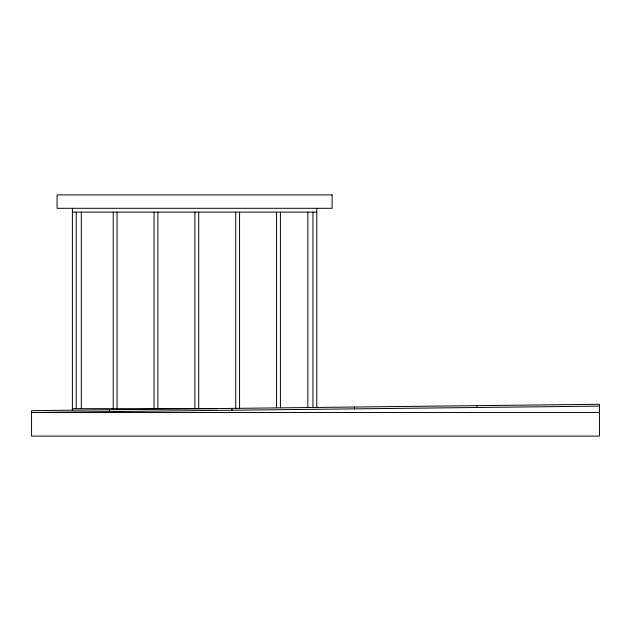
<?xml version="1.0" encoding="UTF-8"?>
<svg xmlns="http://www.w3.org/2000/svg" width="631" height="631" viewBox="0 0 631 631"><rect width="100%" height="100%" fill="white"/><g stroke="black" fill="none" stroke-linecap="round" stroke-linejoin="round"><path stroke-width="0.95" d="M599.45 406.112L31.55 412.493L31.55 436.1L599.45 436.1L599.45 406.112L599.426 404.274L31.566 410.655L31.589 412.493L599.45 412.493M72.391 212.126L316.778 212.126M72.391 408.659L217.245 408.659M476.926 405.654L476.941 407.484M354.417 407.027L354.441 408.864M231.916 408.407L231.932 410.237M109.408 409.779L109.431 411.617M316.778 208.301L316.778 407.689M312.944 212.126L312.944 407.681M307.841 212.126L307.841 407.689M280.409 212.126L280.409 407.681M276.575 212.126L276.575 407.681M239.567 212.126L239.567 408.659M235.742 212.126L235.742 408.659M198.733 212.126L198.733 408.659M194.9 212.126L194.9 408.659M157.892 212.126L157.892 408.659M154.067 212.126L154.067 408.659M117.05 212.126L117.05 408.659M113.225 212.126L113.225 408.659M81.32 212.126L81.32 408.659M76.217 212.126L76.217 408.659M72.391 208.301L72.391 410.576M332.087 194.9L57.074 194.9L57.074 208.301L332.087 208.301L332.087 194.9"/></g></svg>
